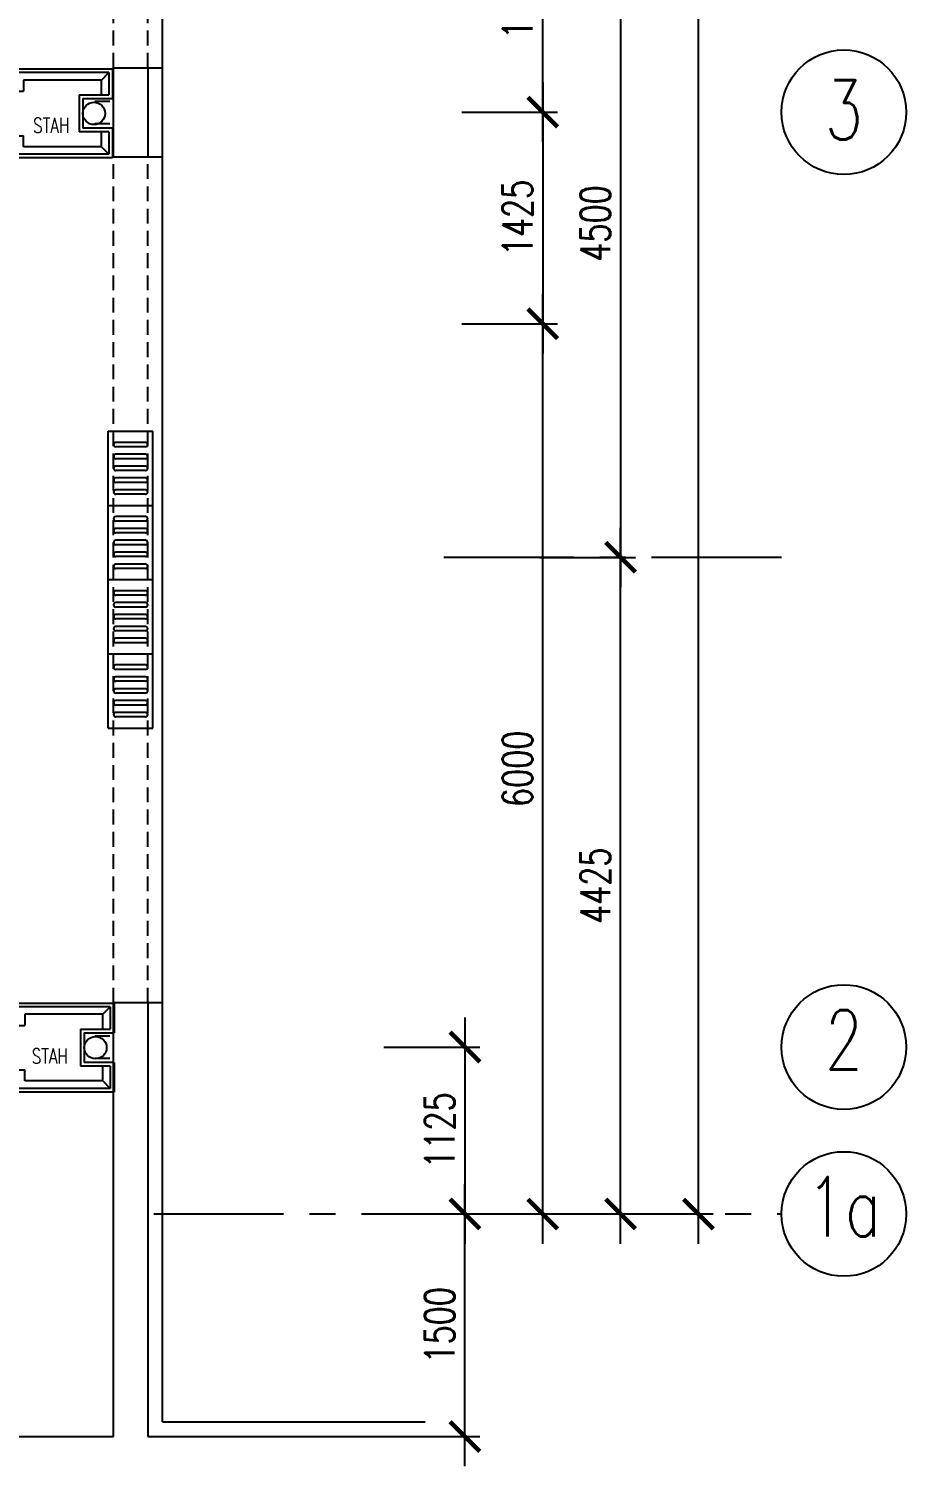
# Model space of a CAD drawing. Header units: millimetres. Extents: x 982 to 80582, y 687 to 58800.
# Drawn here: x 64446 to 70357, y 16158 to 25846 of the extents above; entities that cross this region are included whole.
import ezdxf
from ezdxf.enums import TextEntityAlignment as Align

# ---------------------------------------------------------------- set-up
doc = ezdxf.new("R2010")
doc.units = ezdxf.units.MM
for name, pattern in [('CENTER', [2, 1.25, -0.25, 0.25, -0.25]), ('DASHED2', [0.375, 0.25, -0.125]), ('HIDDEN', [0.375, 0.25, -0.125])]:
    doc.linetypes.add(name, pattern=pattern)
for name, color, linetype in [('A-ARR', 4, 'Continuous'), ('A-BUBLE', 8, 'Continuous'), ('A-BUBLETEXT', 7, 'Continuous'), ('A-DIM100', 4, 'Continuous'), ('A-DRAIN', 9, 'Continuous'), ('A-NOTE', 2, 'Continuous'), ('A-PANEL', 13, 'Continuous'), ('A-PTILE', 8, 'Continuous'), ('A-RWDP', 4, 'Continuous'), ('A-STAIRH', 8, 'HIDDEN'), ('A-SYM', 8, 'Continuous'), ('Grid', 8, 'CENTER')]:
    doc.layers.add(name, color=color, linetype=linetype)
doc.styles.add('ROMANS', font='romans.shx', dxfattribs={"width": 0.75, "height": 200})
doc.styles.add('STYLE2', font='romans.shx', dxfattribs={"width": 0.75, "height": 1000})
doc.dimstyles.new('DIM 100', dxfattribs={"dimtxt": 200, "dimasz": 200, "dimexe": 100, "dimexo": 70, "dimgap": 70, "dimtad": 1, "dimtoh": 1, "dimdec": 0, "dimzin": 0, "dimdsep": 46, "dimtxsty": 'ROMANS', "dimblk": 'ARCHTICK', "dimcen": 0.09, "dimdle": 200, "dimclrd": 4, "dimclre": 4, "dimclrt": 2, "dimadec": 0, "dimazin": 0, "dimtfac": 1, "dimtdec": 0, "dimtmove": 1, "dimatfit": 3, "dimfxl": 1, "dimtzin": 0, "dimarcsym": 0})

# ---------------------------------------------------------------- blocks, each defined once
blk = doc.blocks.new('PC COVER')
for p, q in [((-300, 500), (0, 500)), ((-300, 0), (0, 0))]:
    blk.add_line(p, q)
at = {"layer": 'A-DRAIN', "linetype": 'Continuous', "ltscale": 1000}
for p, q in [((-300, 0), (-300, 500)), ((0, 0), (0, 500))]:
    blk.add_line(p, q, dxfattribs=at)
at = {"layer": 'A-PTILE'}
for p, q in [((-50, 425), (-250, 425)), ((-50, 395), (-250, 395)), ((-50, 345), (-250, 345)), ((-50, 315), (-250, 315)), ((-50, 265), (-250, 265)), ((-50, 235), (-250, 235)), ((-50, 185), (-250, 185)), ((-50, 155), (-250, 155)), ((-50, 105), (-250, 105)), ((-50, 75), (-250, 75))]:
    blk.add_line(p, q, dxfattribs=at)
for centre, start, end in [((-250, 410), 90, 270), ((-50, 410), 270, 90), ((-250, 330), 90, 270), ((-50, 330), 270, 90), ((-250, 250), 90, 270), ((-50, 250), 270, 90), ((-250, 170), 90, 270), ((-250, 90), 90, 270), ((-50, 170), 270, 90), ((-50, 90), 270, 90)]:
    blk.add_arc(centre, 15, start, end, dxfattribs=at)
blk = doc.blocks.new('_ArchTick')
at = {"color": 0, "linetype": 'ByBlock', "const_width": 0.15}
blk.add_lwpolyline([(-0.5, -0.5), (0.5, 0.5)], dxfattribs=at)
blk = doc.blocks.new('*D48')
at = {"layer": 'A-DIM100', "color": 4, "lineweight": -2, "transparency": 16777216}
for p, q in [((68956.9, 17658.1), (68956.9, 41908.1)), ((68411.3, 41708.1), (69056.9, 41708.1)), ((68411.3, 17858.1), (69056.9, 17858.1))]:
    blk.add_line(p, q, dxfattribs=at)
at = {"layer": 'DEFPOINTS', "color": 0, "transparency": 16777216}
for p in [(68341.3, 41708.1), (68956.9, 41708.1), (68341.3, 17858.1)]:
    blk.add_point(p, dxfattribs=at)
at = {"layer": 'A-DIM100', "color": 4, "lineweight": -2, "transparency": 16777216, "xscale": 200, "yscale": 200, "zscale": 200}
for p, rotation in [((68956.9, 41708.1), 90), ((68956.9, 17858.1), 270)]:
    blk.add_blockref('_ArchTick', p, dxfattribs=dict(at, rotation=rotation))
at = {"layer": 'A-DIM100', "color": 2, "transparency": 16777216, "insert": (68786.9, 29783.1), "char_height": 200, "attachment_point": 5, "rotation": 90, "style": 'ROMANS'}
blk.add_mtext('23850', dxfattribs=at)
blk = doc.blocks.new('*D51')
at = {"layer": 'A-DIM100', "color": 4, "lineweight": -2, "transparency": 16777216}
for p, q in [((68432.7, 26983.1), (68432.7, 22083.1)), ((67887, 26783.1), (68532.7, 26783.1)), ((67887, 22283.1), (68532.7, 22283.1))]:
    blk.add_line(p, q, dxfattribs=at)
at = {"layer": 'DEFPOINTS', "color": 0, "transparency": 16777216}
for p in [(67817, 26783.1), (67817, 22283.1), (68432.7, 22283.1)]:
    blk.add_point(p, dxfattribs=at)
at = {"layer": 'A-DIM100', "color": 4, "lineweight": -2, "transparency": 16777216, "xscale": 200, "yscale": 200, "zscale": 200}
for p, rotation in [((68432.7, 26783.1), 90), ((68432.7, 22283.1), 270)]:
    blk.add_blockref('_ArchTick', p, dxfattribs=dict(at, rotation=rotation))
at = {"layer": 'A-DIM100', "color": 2, "transparency": 16777216, "insert": (68262.7, 24533.1), "char_height": 200, "attachment_point": 5, "rotation": 90, "style": 'ROMANS'}
blk.add_mtext('4500', dxfattribs=at)
blk = doc.blocks.new('*D52')
at = {"layer": 'A-DIM100', "color": 4, "lineweight": -2, "transparency": 16777216}
for p, q in [((68432.7, 17658.1), (68432.7, 22483.1)), ((67887, 22283.1), (68532.7, 22283.1)), ((67887, 17858.1), (68532.7, 17858.1))]:
    blk.add_line(p, q, dxfattribs=at)
at = {"layer": 'DEFPOINTS', "color": 0, "transparency": 16777216}
for p in [(67817, 22283.1), (68432.7, 22283.1), (67817, 17858.1)]:
    blk.add_point(p, dxfattribs=at)
at = {"layer": 'A-DIM100', "color": 4, "lineweight": -2, "transparency": 16777216, "xscale": 200, "yscale": 200, "zscale": 200}
for p, rotation in [((68432.7, 22283.1), 90), ((68432.7, 17858.1), 270)]:
    blk.add_blockref('_ArchTick', p, dxfattribs=dict(at, rotation=rotation))
at = {"layer": 'A-DIM100', "color": 2, "transparency": 16777216, "insert": (68262.7, 20070.6), "char_height": 200, "attachment_point": 5, "rotation": 90, "style": 'ROMANS'}
blk.add_mtext('4425', dxfattribs=at)
blk = doc.blocks.new('*D81')
at = {"layer": 'A-DIM100', "color": 4, "lineweight": -2, "transparency": 16777216}
for p, q in [((67908.4, 17658.1), (67908.4, 24058.1)), ((67362.8, 23858.1), (68008.4, 23858.1)), ((67362.8, 17858.1), (68008.4, 17858.1))]:
    blk.add_line(p, q, dxfattribs=at)
at = {"layer": 'DEFPOINTS', "color": 0, "transparency": 16777216}
for p in [(67292.8, 23858.1), (67908.4, 23858.1), (67292.8, 17858.1)]:
    blk.add_point(p, dxfattribs=at)
at = {"layer": 'A-DIM100', "color": 4, "lineweight": -2, "transparency": 16777216, "xscale": 200, "yscale": 200, "zscale": 200}
for p, rotation in [((67908.4, 23858.1), 90), ((67908.4, 17858.1), 270)]:
    blk.add_blockref('_ArchTick', p, dxfattribs=dict(at, rotation=rotation))
at = {"layer": 'A-DIM100', "color": 2, "transparency": 16777216, "insert": (67738.4, 20858.1), "char_height": 200, "attachment_point": 5, "rotation": 90, "style": 'ROMANS'}
blk.add_mtext('6000', dxfattribs=at)
blk = doc.blocks.new('*D84')
at = {"layer": 'A-DIM100', "color": 4, "lineweight": -2, "transparency": 16777216}
for p, q in [((67908.4, 25483.1), (67908.4, 23658.1)), ((67362.8, 25283.1), (68008.4, 25283.1)), ((67362.8, 23858.1), (68008.4, 23858.1))]:
    blk.add_line(p, q, dxfattribs=at)
at = {"layer": 'DEFPOINTS', "color": 0, "transparency": 16777216}
for p in [(67292.8, 25283.1), (67292.8, 23858.1), (67908.4, 23858.1)]:
    blk.add_point(p, dxfattribs=at)
at = {"layer": 'A-DIM100', "color": 4, "lineweight": -2, "transparency": 16777216, "xscale": 200, "yscale": 200, "zscale": 200}
for p, rotation in [((67908.4, 25283.1), 90), ((67908.4, 23858.1), 270)]:
    blk.add_blockref('_ArchTick', p, dxfattribs=dict(at, rotation=rotation))
at = {"layer": 'A-DIM100', "color": 2, "transparency": 16777216, "insert": (67738.4, 24570.6), "char_height": 200, "attachment_point": 5, "rotation": 90, "style": 'ROMANS'}
blk.add_mtext('1425', dxfattribs=at)
blk = doc.blocks.new('*D87')
at = {"layer": 'A-DIM100', "color": 4, "lineweight": -2, "transparency": 16777216}
for p, q in [((67908.4, 25083.1), (67908.4, 26983.1)), ((67362.8, 26783.1), (68008.4, 26783.1)), ((67362.8, 25283.1), (68008.4, 25283.1))]:
    blk.add_line(p, q, dxfattribs=at)
at = {"layer": 'DEFPOINTS', "color": 0, "transparency": 16777216}
for p in [(67292.8, 26783.1), (67908.4, 26783.1), (67292.8, 25283.1)]:
    blk.add_point(p, dxfattribs=at)
at = {"layer": 'A-DIM100', "color": 4, "lineweight": -2, "transparency": 16777216, "xscale": 200, "yscale": 200, "zscale": 200}
for p, rotation in [((67908.4, 26783.1), 90), ((67908.4, 25283.1), 270)]:
    blk.add_blockref('_ArchTick', p, dxfattribs=dict(at, rotation=rotation))
at = {"layer": 'A-DIM100', "color": 2, "transparency": 16777216, "insert": (67738.4, 26033.1), "char_height": 200, "attachment_point": 5, "rotation": 90, "style": 'ROMANS'}
blk.add_mtext('1500', dxfattribs=at)
blk = doc.blocks.new('*D75')
at = {"layer": 'A-DIM100', "color": 4, "lineweight": -2, "transparency": 16777216}
for p, q in [((67384.2, 19183.1), (67384.2, 17658.1)), ((66838.5, 18983.1), (67484.2, 18983.1)), ((66838.5, 17858.1), (67484.2, 17858.1))]:
    blk.add_line(p, q, dxfattribs=at)
at = {"layer": 'DEFPOINTS', "color": 0, "transparency": 16777216}
for p in [(66768.5, 18983.1), (66768.5, 17858.1), (67384.2, 17858.1)]:
    blk.add_point(p, dxfattribs=at)
at = {"layer": 'A-DIM100', "color": 4, "lineweight": -2, "transparency": 16777216, "xscale": 200, "yscale": 200, "zscale": 200}
for p, rotation in [((67384.2, 18983.1), 90), ((67384.2, 17858.1), 270)]:
    blk.add_blockref('_ArchTick', p, dxfattribs=dict(at, rotation=rotation))
at = {"layer": 'A-DIM100', "color": 2, "transparency": 16777216, "insert": (67214.2, 18420.6), "char_height": 200, "attachment_point": 5, "rotation": 90, "style": 'ROMANS'}
blk.add_mtext('1125', dxfattribs=at)
blk = doc.blocks.new('*D76')
at = {"layer": 'A-DIM100', "color": 4, "lineweight": -2, "transparency": 16777216}
for p, q in [((67384.2, 16158.1), (67384.2, 18058.1)), ((66838.5, 17858.1), (67484.2, 17858.1)), ((66838.5, 16358.1), (67484.2, 16358.1))]:
    blk.add_line(p, q, dxfattribs=at)
at = {"layer": 'DEFPOINTS', "color": 0, "transparency": 16777216}
for p in [(66768.5, 17858.1), (67384.2, 17858.1), (66768.5, 16358.1)]:
    blk.add_point(p, dxfattribs=at)
at = {"layer": 'A-DIM100', "color": 4, "lineweight": -2, "transparency": 16777216, "xscale": 200, "yscale": 200, "zscale": 200}
for p, rotation in [((67384.2, 17858.1), 90), ((67384.2, 16358.1), 270)]:
    blk.add_blockref('_ArchTick', p, dxfattribs=dict(at, rotation=rotation))
at = {"layer": 'A-DIM100', "color": 2, "transparency": 16777216, "insert": (67214.2, 17108.1), "char_height": 200, "attachment_point": 5, "rotation": 90, "style": 'ROMANS'}
blk.add_mtext('1500', dxfattribs=at)
blk = doc.blocks.new('A$C75E66BF6')
at = {"layer": 'A-NOTE', "color": 8, "linetype": 'Continuous', "ltscale": 500}
for p, q in [((75, 825), (25, 875)), ((150, 875), (150, 825)), ((450, 875), (450, 825)), ((525, 825), (575, 875)), ((75, 650.3), (75, 825)), ((75, 825), (150, 825)), ((525, 825), (450, 825)), ((525, 650.3), (525, 825)), ((75, 650.3), (150, 650.3)), ((75, 75), (75, 600.3)), ((75, 600.3), (150, 600.3)), ((150, 650.3), (150, 600.3)), ((525, 650.3), (450, 650.3)), ((450, 650.3), (450, 600.3)), ((525, 600.3), (450, 600.3)), ((525, 75), (525, 600.3)), ((75, 75), (25, 25)), ((75, 75), (175, 75)), ((425, 75), (525, 75)), ((525, 75), (575, 25))]:
    blk.add_line(p, q, dxfattribs=at)
at = {"layer": 'A-PANEL', "color": 8}
for p, q in [((0, 0), (0, 900)), ((0, 900), (150, 900)), ((25, 875), (150, 875)), ((25, 25), (25, 875)), ((150, 900), (150, 875)), ((450, 900), (600, 900)), ((450, 900), (450, 875)), ((575, 875), (450, 875)), ((575, 25), (575, 875)), ((600, 900), (600, 0)), ((425, 225), (175, 225)), ((175, 25), (175, 225)), ((400, 200), (200, 200)), ((200, 0), (200, 200)), ((400, 200), (400, 0)), ((425, 225), (425, 25)), ((200, 0), (0, 0)), ((175, 25), (25, 25)), ((600, 0), (400, 0)), ((575, 25), (425, 25))]:
    blk.add_line(p, q, dxfattribs=at)
at = {"layer": 'A-RWDP', "color": 8}
blk.add_circle((300, 125), 75, dxfattribs=at)

msp = doc.modelspace()

# ---------------------------------------------------------------- linework, layer by layer
at = {"color": 8}
for p, q in [((65017.1, 25583.1), (65347.1, 25583.1)), ((65017.1, 24983.1), (65347.1, 24983.1)), ((65017.1, 19283.1), (65347.1, 19283.1)), ((65017.1, 19283.1), (65247.1, 19283.1))]:
    msp.add_line(p, q, dxfattribs=at)
at = {"layer": 'A-BUBLE'}
for centre in [(69936.9, 25283.1), (69936.9, 18983.1), (69936.9, 17858.1)]:
    msp.add_circle(centre, 420, dxfattribs=at)
at = {"layer": 'A-DRAIN', "color": 8, "linetype": 'Continuous', "ltscale": 1000}
for p, q in [((65347.1, 25583.1), (65347.1, 33983.1)), ((65017.1, 24983.1), (65017.1, 25583.1)), ((65247.1, 25583.1), (65247.1, 24983.1)), ((65347.1, 24983.1), (65347.1, 25583.1)), ((65347.1, 19283.1), (65347.1, 24983.1)), ((65017.1, 16358.1), (65017.1, 19283.1)), ((65247.1, 19283.1), (65247.1, 16358.1)), ((65347.1, 16458.1), (65347.1, 19283.1)), ((45367.1, 16358.1), (65017.1, 16358.1)), ((65247.1, 16358.1), (67117.1, 16358.1))]:
    msp.add_line(p, q, dxfattribs=at)
at = {"layer": 'A-DRAIN', "color": 9, "linetype": 'Continuous', "ltscale": 1000}
msp.add_line((65347.1, 16458.1), (67117.1, 16458.1), dxfattribs=at)
at = {"layer": 'A-RWDP', "color": 8, "linetype": 'HIDDEN', "ltscale": 400}
for p, q in [((64892.1, 25358.1), (65017.1, 25358.1)), ((64892.1, 25208.1), (65017.1, 25208.1)), ((64892.1, 19058.1), (65017.1, 19058.1)), ((64892.1, 18908.1), (65017.1, 18908.1))]:
    msp.add_line(p, q, dxfattribs=at)
at = {"layer": 'A-STAIRH', "color": 8, "linetype": 'DASHED2', "ltscale": 400}
for p, q in [((65017.1, 25583.1), (65017.1, 33983.1)), ((65247.1, 25583.1), (65247.1, 33983.1)), ((65017.1, 19283.1), (65017.1, 24983.1)), ((65247.1, 19283.1), (65247.1, 24983.1))]:
    msp.add_line(p, q, dxfattribs=at)
at = {"layer": 'Grid', "color": 8, "ltscale": 700}
for p, q in [((69516.9, 22283.1), (67080.6, 22283.1)), ((65287.7, 17858.1), (69516.9, 17858.1))]:
    msp.add_line(p, q, dxfattribs=at)

# ---------------------------------------------------------------- block references
at = {"layer": 'A-ARR', "color": 8, "rotation": 90}
for p in [(65010, 24974.9), (65020.4, 18679.4)]:
    msp.add_blockref('A$C75E66BF6', p, dxfattribs=at)
at = {"layer": 'A-ARR', "color": 8}
for p in [(65282.1, 22633.1), (65282.1, 22133.1), (65282.1, 21633.1), (65282.1, 21133.1)]:
    msp.add_blockref('PC COVER', p, dxfattribs=at)

# ---------------------------------------------------------------- texts
at = {"layer": 'A-BUBLETEXT', "color": 3, "style": 'STYLE2', "width": 0.75}
for s, p in [('3', (69936.9, 25098.9)), ('2', (69936.9, 18832.2)), ('1a', (69936.9, 17707.2))]:
    msp.add_text(s, height=400, dxfattribs=at).set_placement(p, align=Align.CENTER)
at = {"layer": 'A-SYM', "color": 8, "linetype": 'HIDDEN', "ltscale": 500, "style": 'ROMANS', "width": 0.75}
for p in [(64474.9, 25144.6), (64465.5, 18872.3)]:
    msp.add_text('STAH', height=100, dxfattribs=at).set_placement(p)

# ---------------------------------------------------------------- dimensions: what is measured, and where the dimension line sits
at = {"layer": 'A-DIM100'}
for base, p1, p2, angle, picture, middle in [((68956.9, 41708.1), (68341.3, 17858.1), (68341.3, 41708.1), 270, '*D48', (68786.9, 29783.1)), ((67908.4, 26783.1), (67292.8, 25283.1), (67292.8, 26783.1), 270, '*D87', (67738.4, 26033.1)), ((68432.7, 22283.1), (67817, 26783.1), (67817, 22283.1), 90, '*D51', (68262.7, 24533.1)), ((67908.4, 23858.1), (67292.8, 25283.1), (67292.8, 23858.1), 90, '*D84', (67738.4, 24570.6)), ((67908.4, 23858.1), (67292.8, 17858.1), (67292.8, 23858.1), 270, '*D81', (67738.4, 20858.1)), ((68432.7, 22283.1), (67817, 17858.1), (67817, 22283.1), 270, '*D52', (68262.7, 20070.6)), ((67384.2, 17858.1), (66768.5, 18983.1), (66768.5, 17858.1), 90, '*D75', (67214.2, 18420.6)), ((67384.2, 17858.1), (66768.5, 16358.1), (66768.5, 17858.1), 270, '*D76', (67214.2, 17108.1))]:
    dim = msp.add_linear_dim(base=base, p1=p1, p2=p2, angle=angle, dimstyle='DIM 100', dxfattribs=at)
    dim.commit()
    dim.dimension.update_dxf_attribs({"geometry": picture, "text_midpoint": middle})

doc.saveas('drawing.dxf')
